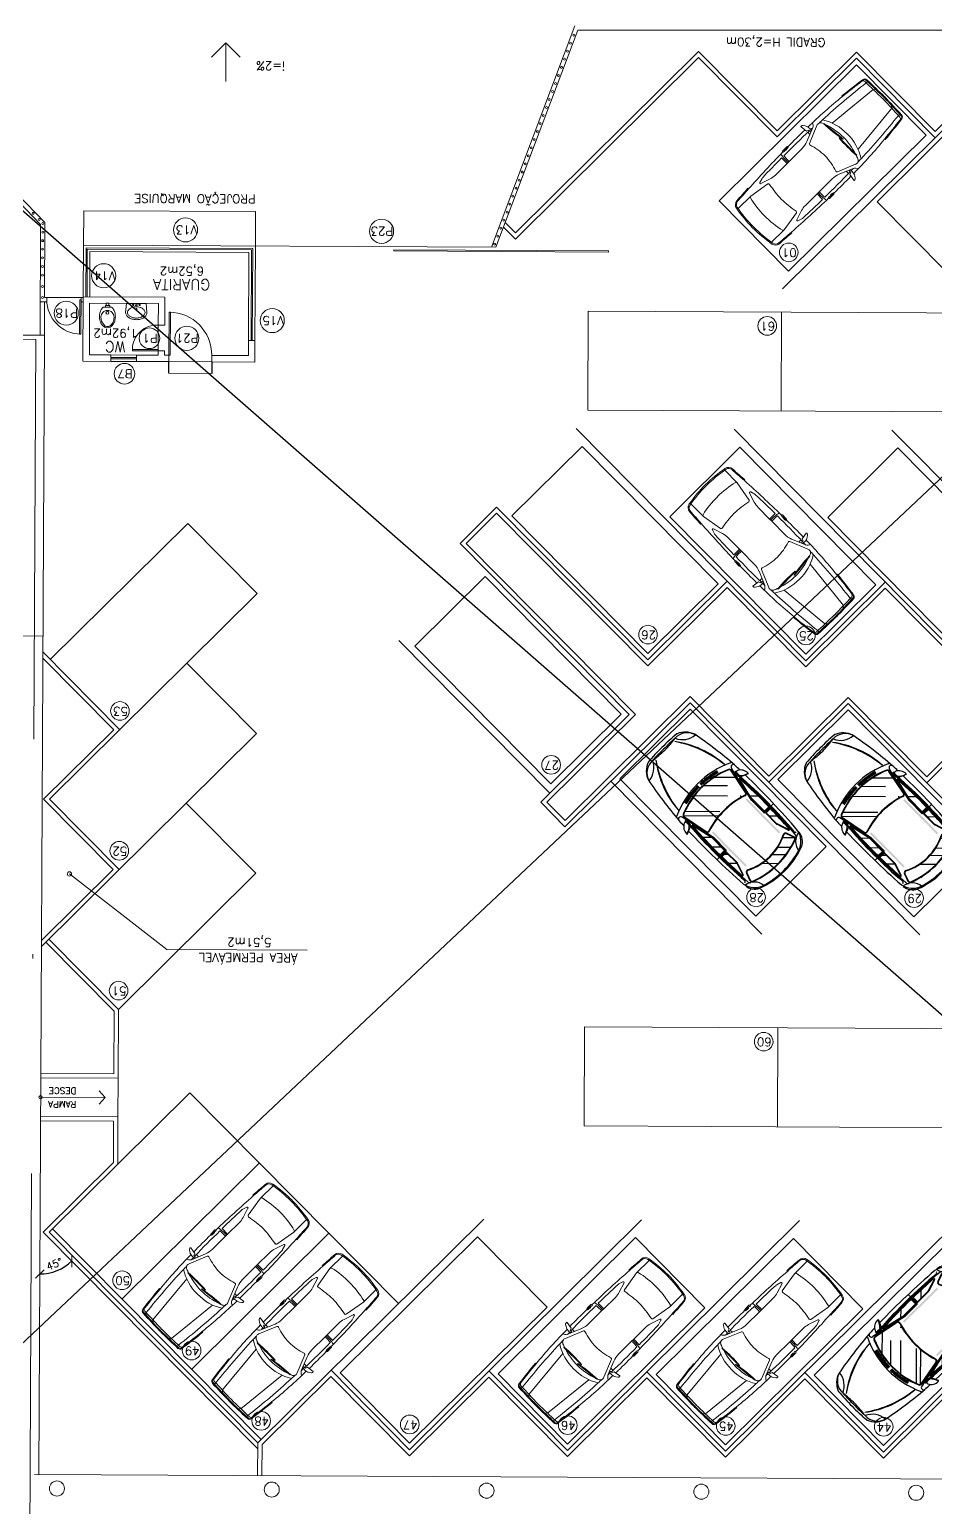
# Model space of a CAD drawing. Extents: x -1057 to 3416, y -340 to 4111.
# Drawn here: x -745.73 to -724.64, y 281.49 to 315.87 of the extents above; entities that cross this region are included whole.
import ezdxf
from ezdxf.enums import TextEntityAlignment as Align

# ---------------------------------------------------------------- set-up
doc = ezdxf.new("R2010")
doc.units = 0
doc.header["$LTSCALE"] = 50
doc.linetypes.add('CONTINU', pattern=[0])
doc.linetypes.add('DASHDOT', pattern=[1, 0.5, -0.25, 0, -0.25])
doc.layers.add('0.1', color=8, linetype='Continuous', lineweight=13)
doc.layers.add('layout', color=1, linetype='Continuous')
doc.layers.add('medir projeto', color=6, linetype='Continuous')
doc.styles.add('80X50', font='romans.shx')
doc.styles.add('ROMANS', font='romans')
doc.styles.get("Standard").update_dxf_attribs({"font": 'romans.shx'})
doc.dimstyles.new('Fares Eng - 50', dxfattribs={"dimscale": 2, "dimtxt": 0.085, "dimasz": 0.1, "dimexe": 0.05, "dimexo": 0.05, "dimgap": 0.04, "dimtad": 1, "dimzin": 4, "dimdsep": 46, "dimtxsty": 'ROMANS', "dimblk1": 'OBLIQUE', "dimblk2": 'OBLIQUE', "dimsah": 1, "dimcen": 0.05, "dimdle": 0.05, "dimclrd": 7, "dimclre": 7, "dimclrt": 7, "dimaunit": 1, "dimadec": 0, "dimazin": 0, "dimtfac": 1, "dimtix": 1, "dimtmove": 2, "dimatfit": 0, "dimldrblk": 'OPEN90', "dimfxl": 1, "dimtolj": 1, "dimtzin": 0, "dimarcsym": 0})

# ---------------------------------------------------------------- blocks, each defined once
blk = doc.blocks.new('P60')
at = {"color": 252}
blk.add_lwpolyline([(-0.6, 0.06), (0, 0.06), (0, 0.03), (-0.6, 0.03)], close=True, dxfattribs=at)
at = {"color": 8}
blk.add_arc((-0.029, 0.06), 0.571, 87.1025, 180, dxfattribs=at)
blk = doc.blocks.new('Vaso')
for points in [[(0.03, -0.05), (0.03, 0), (-0.03, 0), (-0.03, -0.05)], [(0.05, -0.09), (0.05, -0.05), (-0.05, -0.05), (-0.05, -0.09)]]:
    blk.add_lwpolyline(points)
for points in [[(0.183, -0.31, -0.071776), (0.168, -0.413, -0.083144), (0.129, -0.494, -0.106699), (0.065, -0.552, -0.132564), (-0.002, -0.57, -0.132564), (-0.069, -0.552, -0.106699), (-0.133, -0.494, -0.083144), (-0.172, -0.413, -0.071776), (-0.187, -0.31, -0.071776), (-0.172, -0.207, -0.083144), (-0.133, -0.126, -0.060171), (-0.1, -0.09), (0.096, -0.09, -0.060171), (0.129, -0.126, -0.083144), (0.168, -0.207, -0.071776)], [(-0.088, -0.497, 0.2474), (0, -0.541, 0.2474), (0.088, -0.497, 0.197858), (0.152, -0.318, 0.418329), (0, -0.168, 0.418329), (-0.152, -0.318, 0.197858)]]:
    blk.add_lwpolyline(points, format="xyb", close=True)
blk.add_circle((-0.002, -0.22), 0.0352)
blk = doc.blocks.new('Cuba-emp')
blk.add_lwpolyline([(0.21, 0.248), (0, 0.227), (0, -0.227), (0.21, -0.248, 0.137816), (0.271, -0.231, 0.107041), (0.329, -0.176, 0.080751), (0.364, -0.099, 0.068643), (0.378, -0.001, 0.068643), (0.364, 0.098, 0.080751), (0.329, 0.174, 0.107041), (0.271, 0.23, 0.115752), (0.21, 0.248)], format="xyb")
blk.add_lwpolyline([(0.21, 0.205, -0.131827), (0.25, 0.194, -0.106633), (0.297, 0.151, -0.083482), (0.328, 0.087, -0.072232), (0.341, 0, -0.072232), (0.328, -0.087, -0.083482), (0.297, -0.151, -0.106633), (0.25, -0.194, -0.131827), (0.21, -0.205, -0.131827), (0.17, -0.194, -0.106633), (0.123, -0.151, -0.083482), (0.092, -0.087, -0.072232), (0.079, 0, -0.072232), (0.092, 0.087, -0.083482), (0.123, 0.151, -0.106633), (0.17, 0.194, -0.131827)], format="xyb", close=True)
for centre, radius in [((0.037, -0.002), 0.0193), ((0.037, -0.002), 0.0193), ((0.036, 0.071), 0.0155), ((0.14, -0.001), 0.0198), ((0.036, -0.076), 0.0155)]:
    blk.add_circle(centre, radius)
blk = doc.blocks.new('ÁREA')
for p in [(0.00005, 0.00376), (0, 0)]:
    blk.add_attdef('COMPARTIMENTO', text='', height=0.0025).set_placement(p, align=Align.CENTER)
at = {"color": 1}
for p in [(-0.00005, -0.00376), (-0.0001, -0.00752)]:
    blk.add_attdef('ÁREA', text='', height=0.002, dxfattribs=at).set_placement(p, align=Align.CENTER)
blk = doc.blocks.new('TEMPRA3')
for p, q in [((-1.26, 0.697), (-1.26, 0.716)), ((-0.157, 0.823), (-0.131, 0.862)), ((-0.101, 0.713), (-0.151, 0.694)), ((-0.151, 0.694), (-0.151, 0.656)), ((-0.075, 0.872), (-0.101, 0.713)), ((-0.085, 0.882), (-0.082, 0.882)), ((1.806, 0.709), (1.807, 0.728)), ((0.058, 0.464), (-0.363, 0.637)), ((0.069, 0.533), (-0.261, 0.669)), ((-0.098, 0.674), (-0.098, 0.602)), ((0.687, 0.496), (0.259, 0.496)), ((0.756, 0.496), (0.756, 0.679)), ((1.136, 0.496), (0.756, 0.496)), ((1.287, 0.519), (1.517, 0.592)), ((1.406, 0.471), (1.886, 0.553)), ((1.515, 0.629), (1.414, 0.659)), ((0.058, -0.464), (-0.363, -0.637)), ((0.069, -0.533), (-0.261, -0.669)), ((-0.151, -0.694), (-0.151, -0.656)), ((-0.098, -0.674), (-0.098, -0.602)), ((0.687, -0.496), (0.259, -0.496)), ((1.136, -0.496), (0.756, -0.496)), ((0.756, -0.496), (0.756, -0.679)), ((1.287, -0.519), (1.517, -0.592)), ((1.406, -0.471), (1.886, -0.553)), ((1.515, -0.629), (1.414, -0.659)), ((-1.26, -0.697), (-1.26, -0.716)), ((-0.157, -0.823), (-0.131, -0.862)), ((-0.101, -0.713), (-0.151, -0.694)), ((-0.075, -0.872), (-0.101, -0.713)), ((-0.085, -0.882), (-0.082, -0.882)), ((1.806, -0.709), (1.807, -0.728))]:
    blk.add_line(p, q)
at = {"color": 9}
for p, q in [((0.49, 0.777), (0.614, 0.777)), ((0.49, 0.767), (0.567, 0.767)), ((0.577, 0.757), (0.577, 0.748)), ((0.634, 0.757), (0.634, 0.748)), ((-1.875, 0.533), (-1.914, 0.533)), ((-1.881, 0.307), (-0.653, 0.428)), ((-1.869, 0.63), (-1.647, 0.654)), ((-0.527, 0.509), (-0.536, 0.509)), ((-0.536, 0.509), (-0.532, -0.064)), ((0.687, 0.496), (0.756, 0.496)), ((1.886, 0.553), (2.3, 0.553)), ((-1.881, 0.307), (-1.924, 0.254)), ((-0.568, 0.016), (-0.577, 0.017)), ((-0.568, 0.015), (-0.577, 0.014)), ((-0.577, 0.014), (-0.51, -0.555)), ((-1.881, -0.308), (-1.924, -0.255)), ((-1.881, -0.307), (-0.653, -0.428)), ((-0.532, -0.064), (-0.523, -0.064)), ((-1.875, -0.533), (-1.914, -0.533)), ((-1.869, -0.631), (-1.647, -0.655)), ((-0.51, -0.555), (-0.501, -0.554)), ((0.687, -0.496), (0.756, -0.496)), ((1.886, -0.553), (2.3, -0.553)), ((0.49, -0.767), (0.567, -0.767)), ((0.49, -0.777), (0.614, -0.777)), ((0.577, -0.757), (0.577, -0.748)), ((0.634, -0.757), (0.634, -0.748))]:
    blk.add_line(p, q, dxfattribs=at)
for points in [[(0.486, 0.76), (0.486, 0.749, 0.414214), (0.496, 0.739), (0.558, 0.739, 0.414214), (0.568, 0.749), (0.568, 0.759)], [(0.486, -0.76), (0.486, -0.749, -0.414214), (0.496, -0.739), (0.558, -0.739, -0.414214), (0.568, -0.749), (0.568, -0.759)]]:
    blk.add_lwpolyline(points, format="xyb", dxfattribs=at)
for centre, radius, start, end in [((0.026, -12.748), 13.526, 95.4579, 98.0767), ((-0.091, -10.408), 11.166, 90.4891, 96.0118), ((0.075, 0.7), 0.267, 168.223, 189.9837), ((-0.143, 0.755), 0.0434, 160.4209, 180), ((0.052, 0.685), 0.25, 146.5293, 160.4209), ((-0.079, 0.816), 0.0696, 117.5198, 138.9652), ((-0.092, 0.841), 0.0416, 80.8067, 117.5198), ((0.213, -22.305), 23.067, 89.3717, 90.7606), ((-0.083, 0.874), 0.00833, 350.8067, 80.8067), ((0.213, -22.305), 23.067, 89.0973, 89.3437), ((0.115, -25.837), 26.599, 86.3544, 88.8806), ((0.028, -29.336), 30.117, 85.8738, 86.6125), ((2.183, 0.56), 0.144, 10.2757, 85.2864), ((46.287, -1.061), 48.25, 178.0551, 178.7396), ((-1.864, 0.574), 0.07, 98.0767, 178.0551), ((1.08, -0.033), 1.689, 163.0258, 178.8872), ((1.08, -0.033), 1.689, 158.4883, 161.8833), ((-0.403, 0.55), 0.0959, 65.2249, 157.5632), ((0.355, -17.256), 17.935, 91.743, 91.9698), ((0.355, -17.256), 17.935, 88.9571, 91.6179), ((1.496, -0.036), 1.496, 161.9012, 178.6096), ((0.046, 0.438), 0.0288, 340.8387, 65.2249), ((0.259, 0.996), 0.5, 247.6625, 270), ((-0.298, 0.555), 0.987, 356.5337, 7.1274), ((0.636, -17.099), 17.778, 87.5716, 89.6146), ((1.136, 0.996), 0.5, 270, 287.5892), ((1.415, 0.442), 0.03, 107.5892, 190.5643), ((-1.901, -0.176), 3.343, 3.0173, 10.5643), ((1.385, 0.564), 0.1, 73.296, 87.5716), ((1.509, 0.61), 0.02, 295.0881, 73.296), ((1.892, 0.523), 0.03, 17.6685, 101.6613), ((-0.298, 0.005), 2.281, 359.8835, 13.3775), ((-1.242, -0.033), 3.619, 0.5277, 9.8398), ((1.08, 0.033), 1.689, 181.1128, 199.382), ((-1.901, 0.176), 3.343, 349.4357, 356.9827), ((-0.298, -0.005), 2.281, 346.6225, 0.1165), ((-1.242, 0.033), 3.619, 350.1602, 359.4723), ((46.287, 1.06), 48.25, 181.2604, 181.9449), ((1.496, 0.036), 1.496, 181.3904, 198.0988), ((-1.864, -0.575), 0.07, 181.9449, 261.9233), ((0.026, 12.748), 13.526, 261.9735, 264.5421), ((1.08, 0.033), 1.689, 200.3288, 201.5117), ((1.08, 0.033), 1.689, 200.3288, 201.5117), ((-0.403, -0.55), 0.0959, 202.4368, 294.7751), ((0.355, 17.256), 17.935, 268.0302, 268.257), ((0.075, -0.7), 0.267, 170.0163, 191.777), ((0.355, 17.256), 17.935, 268.3821, 271.0429), ((0.046, -0.438), 0.0288, 294.7751, 19.1613), ((0.259, -0.996), 0.5, 90, 112.3375), ((-0.298, -0.555), 0.987, 352.8726, 3.4663), ((0.636, 17.099), 17.778, 270.3854, 272.4284), ((1.136, -0.996), 0.5, 72.4108, 90), ((1.415, -0.442), 0.03, 169.4357, 252.4108), ((1.385, -0.564), 0.1, 272.4284, 286.704), ((1.509, -0.61), 0.02, 286.704, 64.9119), ((1.892, -0.523), 0.03, 258.3387, 342.3315), ((2.183, -0.56), 0.144, 274.7136, 349.7243), ((-0.091, 10.408), 11.166, 263.9882, 269.5109), ((-0.143, -0.755), 0.0434, 180, 199.5791), ((0.052, -0.685), 0.25, 199.5791, 213.4707), ((-0.079, -0.816), 0.0696, 221.0348, 242.4802), ((-0.092, -0.841), 0.0416, 242.4802, 279.1933), ((0.213, 22.305), 23.067, 269.2394, 270.6283), ((-0.083, -0.874), 0.00833, 279.1933, 9.1933), ((0.213, 22.305), 23.067, 270.6563, 270.9027), ((0.115, 25.837), 26.599, 271.1194, 273.6456), ((0.028, 29.336), 30.117, 273.3875, 274.1262)]:
    blk.add_arc(centre, radius, start, end)
for centre, radius, start, end in [((0.026, -12.748), 13.506, 95.4656, 97.8958), ((-0.144, 0.846), 0.212, 204.7842, 236.5367), ((0.49, 0.751), 0.0263, 91.9264, 184.8104), ((0.47, 0.753), 0.0061, 200.0424, 315.2534), ((0.49, 0.751), 0.0164, 92.1313, 187.2433), ((0.567, 0.757), 0.01, 0, 90), ((0.606, 0.816), 0.0733, 246.8341, 293.1659), ((0.614, 0.757), 0.02, 0, 90), ((-0.263, 0.555), 0.987, 356.5337, 11.7667), ((0.027, -29.37), 30.131, 85.8821, 86.6147), ((19.555, -0.393), 21.489, 177.397, 178.9536), ((-1.862, 0.581), 0.05, 97.8958, 177.1673), ((43.913, -1.002), 45.813, 178.0177, 178.7486), ((0.137, -16.634), 17.284, 92.2713, 96.6835), ((-1.822, 0.581), 0.05, 97.8958, 177.1673), ((0.402, 0.031), 1.126, 147.4954, 181.5953), ((0.192, -19.533), 20.183, 91.7794, 92.1012), ((-4.071, 0.196), 3.558, 355.8109, 5.0412), ((-0.17, 0.661), 0.0195, 202.2729, 342.8001), ((2.181, 0.569), 0.115, 10.4548, 85.2928), ((-1.236, -0.033), 3.585, 0.5327, 10.015), ((43.913, 1.002), 45.813, 181.2514, 181.9823), ((0.402, -0.031), 1.126, 178.4047, 212.5046), ((-4.057, -0.683), 3.558, 2.0761, 11.3064), ((-1.236, 0.033), 3.585, 349.985, 359.4673), ((19.555, 0.392), 21.489, 181.0464, 182.603), ((-1.862, -0.581), 0.05, 182.8327, 262.1042), ((0.137, 16.634), 17.284, 263.3165, 267.7287), ((-1.822, -0.581), 0.05, 182.8327, 262.1042), ((0.026, 12.748), 13.506, 262.1042, 264.5344), ((0.192, 19.533), 20.183, 267.8988, 268.2206), ((-0.144, -0.846), 0.212, 123.4633, 155.2158), ((-0.17, -0.661), 0.0195, 17.1999, 157.7271), ((-0.263, -0.555), 0.987, 348.2333, 3.4663), ((0.027, 29.37), 30.131, 273.3853, 274.1179), ((2.181, -0.569), 0.115, 274.7072, 349.5452), ((0.47, -0.753), 0.0061, 44.7466, 159.9576), ((0.49, -0.751), 0.0263, 175.1896, 268.0736), ((0.49, -0.751), 0.0164, 172.7567, 267.8687), ((0.567, -0.757), 0.01, 270, 0), ((0.606, -0.816), 0.0733, 66.8341, 113.1659), ((0.614, -0.757), 0.02, 270, 360)]:
    blk.add_arc(centre, radius, start, end, dxfattribs=at)
blk = doc.blocks.new('Car')
at = {"layer": 'layout', "color": 8}
for p, q in [((-44.4, -116.8), (-45.5, -110.7)), ((-42.5, -116.4), (-43.6, -110.2)), ((-41.1, -116), (-42, -109.8)), ((-39.1, -115.6), (-40.1, -109.4)), ((-37.2, -115.2), (-38.1, -108.9)), ((-35.8, -114.9), (-36.5, -108.6)), ((-33.8, -114.5), (-34.6, -108.2)), ((-31.8, -114.1), (-32.6, -107.8)), ((-30.4, -113.9), (-31, -107.6)), ((-28.4, -113.5), (-29, -107.4)), ((-26.4, -113.2), (-27.1, -107.2)), ((-25, -113), (-25.5, -107)), ((-23, -112.8), (-23.5, -106.4)), ((25.2, -163.1), (-22.1, -115.7)), ((-21.2, -112.5), (-21.3, -106.1)), ((-19.2, -112.3), (-19.3, -105.9)), ((-17.2, -112.1), (-17.4, -105.7)), ((-15.7, -111.9), (-15.7, -105.5)), ((-13.7, -111.8), (-13.7, -105.3)), ((-11.7, -111.6), (-11.7, -105.2)), ((-9.7, -111.5), (-9.7, -105.1)), ((-7.7, -111.4), (-7.7, -105)), ((-5.7, -111.3), (-5.7, -104.9)), ((-3.7, -111.3), (-3.7, -104.8)), ((3.7, -111.3), (3.7, -104.8)), ((39.6, -148.7), (5.2, -114.3)), ((5.7, -111.3), (5.7, -104.9)), ((7.7, -111.4), (7.7, -105)), ((9.7, -111.5), (9.7, -105.1)), ((11.7, -111.6), (11.7, -105.2)), ((13.7, -111.8), (13.7, -105.3)), ((15.7, -111.9), (15.7, -105.5)), ((17.2, -112.1), (17.4, -105.7)), ((19.2, -112.3), (19.3, -105.9)), ((21.2, -112.5), (21.3, -106.1)), ((23, -112.8), (23.5, -106.4)), ((25, -113), (25.5, -107)), ((26.4, -113.2), (27.1, -107.2)), ((28.4, -113.5), (29, -107.4)), ((30.4, -113.9), (31, -107.6)), ((31.8, -114.1), (32.6, -107.8)), ((63.1, -148), (32.6, -117.5)), ((33.8, -114.5), (34.6, -108.2)), ((35.8, -114.9), (36.5, -108.6)), ((37.2, -115.2), (38.1, -108.9)), ((39.1, -115.6), (40.1, -109.4)), ((41.1, -116), (42, -109.8)), ((42.5, -116.4), (43.6, -110.2)), ((44.4, -116.8), (45.5, -110.7)), ((-71.4, -149.7), (-71.5, -143.3)), ((-70.4, -149.4), (-70.5, -140)), ((-53.8, -202.9), (-70.4, -128.8)), ((-69.4, -149.1), (-69.5, -139.9)), ((-68.4, -148.9), (-68.7, -139.9)), ((-67.3, -131.9), (-57, -183.8)), ((-66.3, -131.7), (-56.1, -183.6)), ((-15.9, -179.3), (-66, -129.1)), ((-8.4, -174.6), (-58.2, -124.8)), ((53.8, -202.9), (70.4, -128.8)), ((56.1, -183.6), (66.3, -131.7)), ((57, -183.8), (67.3, -131.9)), ((68.4, -148.9), (68.7, -139.9)), ((69.4, -149.1), (69.5, -139.9)), ((70.4, -149.4), (70.5, -140)), ((71.4, -149.7), (71.5, -143.3)), ((-86.3, -160.6), (-73.2, -154.7)), ((-72.4, -154), (-71.3, -150.4)), ((-56.9, -198.5), (-67, -155.8)), ((-55.9, -198.3), (-66, -155.6)), ((55.9, -198.3), (66, -155.6)), ((56.9, -198.5), (67, -155.8)), ((72.4, -154), (71.3, -150.4)), ((86.3, -160.6), (73.2, -154.7)), ((-56.8, -200.2), (-68.8, -188.2)), ((-56.8, -237.2), (-56.8, -199.5)), ((-55.8, -237.2), (-55.8, -199.5)), ((-53.8, -238.7), (-53.8, -203.1)), ((44.8, -182.6), (43.4, -181.3)), ((53.8, -238.7), (53.8, -203.1)), ((55.8, -237.2), (55.8, -199.5)), ((56.8, -237.2), (56.8, -199.5)), ((69.3, -207.1), (57.6, -195.4)), ((-56.8, -227.8), (-69.3, -215.2)), ((-68.3, -237.2), (-69.2, -236.3)), ((-69.1, -237.2), (-56.8, -237.2)), ((-69.1, -238.2), (-56.8, -238.2)), ((69.1, -237.2), (56.8, -237.2)), ((69.1, -238.2), (56.8, -238.2)), ((-80.7, -239.7), (-54.8, -239.7)), ((-56.8, -241.4), (-69, -241.4)), ((-56.8, -242.4), (-69, -242.4)), ((-57, -273.8), (-68.3, -262.5)), ((-56.8, -248.7), (-62.9, -242.6)), ((-56.8, -272.4), (-56.8, -242.4)), ((-55.8, -272.4), (-55.8, -242.4)), ((80.7, -239.7), (54.8, -239.7)), ((55.8, -272.4), (55.8, -242.4)), ((56.8, -241.4), (69, -241.4)), ((56.8, -242.4), (69, -242.4)), ((56.8, -272.4), (56.8, -242.4)), ((68.3, -263.5), (56.8, -251.9)), ((-65.1, -298.3), (-57, -273.6)), ((-64.2, -298.6), (-56, -273.9)), ((64.2, -298.6), (56, -273.9)), ((65.1, -298.3), (57, -273.6)), ((-57.2, -300.9), (-62.7, -316.3)), ((-56.3, -301.3), (-61.8, -316.6)), ((1.6, -332.4), (-21.8, -309)), ((25.1, -330.6), (5.5, -311)), ((42.5, -327), (25.2, -309.8)), ((61.9, -318.8), (44.9, -301.8)), ((61.8, -316.6), (56.3, -301.3)), ((62.7, -316.3), (57.2, -300.9))]:
    blk.add_line(p, q, dxfattribs=at)
for centre, radius, start, end in [((-7.8, -326.7), 326.8, 88.6351, 95.7726), ((7.8, -326.7), 326.8, 84.2274, 91.3649), ((866.8, -205.6), 949.5, 169.2081, 175.3433), ((-34.3, -38.3), 32.9, 86.5625, 164.4958), ((-69, 10.4), 40, 274.3393, 336.719), ((-25.6, -41.2), 42.5, 111.779, 161.6544), ((122.7, -124.6), 188.5, 142.4297, 176.6237), ((155.6, -136.8), 222.3, 145.0929, 173.9605), ((-40.2, -4.5), 3, 97.674, 111.779), ((-10, -339.3), 334.6, 88.282, 93.8135), ((10.1, 328.4), 336.5, 262.7695, 268.2851), ((10, -339.3), 334.6, 86.1865, 91.718), ((-10.1, 328.4), 336.5, 271.7149, 277.2305), ((-155.6, -136.8), 222.3, 6.0395, 34.9071), ((-122.7, -124.6), 188.5, 3.3763, 37.5703), ((69, 10.4), 40, 203.281, 265.6607), ((34.3, -38.3), 32.9, 15.5042, 93.4375), ((40.2, -4.5), 3, 68.221, 82.326), ((25.6, -41.2), 42.5, 18.3456, 68.221), ((-866.8, -205.6), 949.5, 4.6567, 10.7919), ((-77.8, -119.2), 1, 174.7727, 295.0781), ((0.5, -286.5), 183.7, 90, 115.0781), ((-64.4, -113.6), 1, 172.7258, 290.5969), ((0, -280.4), 167.2, 90.0065, 112.6232), ((0, -280.4), 166.2, 90.0085, 112.6252), ((-0.5, -286.5), 183.7, 64.9219, 90), ((0, -280.4), 167.2, 67.3768, 89.9935), ((0, -280.4), 166.2, 67.3768, 89.9935), ((64.4, -113.6), 1, 249.4031, 7.2742), ((77.8, -119.2), 1, 244.9219, 5.2273), ((-67, -159.1), 20.4, 115.2032, 181.9349), ((1565.6, -198.2), 1646.7, 177.6205, 178.0972), ((-75, -129.5), 4.65, 8.7491, 183.5185), ((-74.5, -143.4), 3, 0.889, 115.2032), ((-72.5, -140.1), 1, 0.889, 98.0676), ((-71.5, -140), 1, 0.889, 95.2234), ((-71.4, -149.4), 1, 285.265, 0.889), ((-70.5, -139.9), 1, 0.889, 92.3899), ((-70.4, -149.1), 1, 282.6212, 0.889), ((-69.7, -139.9), 1, 2.0031, 90.1843), ((-69.4, -148.9), 1, 280.1196, 2.0031), ((-62.4, -130.8), 5, 111.9536, 193.3017), ((-62.4, -130.8), 4, 111.9536, 193.5543), ((62.4, -130.8), 4.01, 346.5287, 68.1294), ((62.4, -130.8), 5, 346.6983, 68.0464), ((69.4, -148.9), 1, 177.9969, 259.8804), ((69.7, -139.9), 1, 89.8157, 177.9969), ((70.4, -149.1), 1, 179.111, 257.3788), ((70.5, -139.9), 1, 87.6101, 179.111), ((75, -129.5), 4.65, 356.4815, 171.2509), ((71.4, -149.4), 1, 179.111, 254.735), ((71.5, -140), 1, 84.7766, 179.111), ((72.5, -140.1), 1, 81.9324, 179.111), ((74.5, -143.4), 3, 64.7968, 179.111), ((67, -159.1), 20.4, 358.0651, 64.7968), ((-1565.6, -198.2), 1646.7, 1.9028, 2.3795), ((-94.9, -128.7), 32, 283.4706, 317.3927), ((-86.5, -159.6), 1, 193.8166, 282.2331), ((1565.6, -198.2), 1646.7, 178.6017, 183.9759), ((940.7, -224.1), 1014.7, 175.8385, 184.8151), ((936.4, -221.1), 1008.4, 175.9397, 185.4333), ((-72.4, -149.7), 1, 287.9404, 0.889), ((770.4, -218.9), 840.8, 175.6929, 181.2505), ((770.4, -218.9), 839.8, 175.6943, 181.2501), ((-67, -155.8), 1, 13.3017, 174.5453), ((0, -345), 166.5, 90, 107.8184), ((0, -345), 166.5, 72.1816, 90), ((67, -155.8), 1, 5.4547, 166.6983), ((-770.4, -218.9), 839.8, 358.7499, 4.3057), ((-936.4, -221.1), 1008.4, 354.5667, 4.0603), ((-770.4, -218.9), 840.8, 358.7495, 4.3071), ((-940.7, -224.1), 1014.7, 355.1849, 4.1615), ((94.9, -128.7), 32, 222.6073, 256.5294), ((72.4, -149.7), 1, 179.111, 252.0596), ((73.4, -153.7), 1, 196.4299, 257.7669), ((-1565.6, -198.2), 1646.7, 356.0241, 1.3983), ((86.5, -159.6), 1, 257.7669, 346.1834), ((-52.2, -182.7), 5, 193.3017, 287.8184), ((-60.8, -199.5), 4, 360, 13.3017), ((-52.2, -182.7), 4, 193.5543, 287.8184), ((-60.8, -199.5), 5, 0, 13.3017), ((-54.8, -203.1), 1, 0, 13.3017), ((0, -345), 165.5, 90, 107.8184), ((0, -345), 165.5, 72.1816, 90), ((52.2, -182.7), 5, 252.1816, 346.6983), ((52.2, -182.7), 4, 252.1816, 346.4457), ((54.8, -203.1), 1, 166.6983, 180), ((60.8, -199.5), 5, 166.6983, 180), ((60.8, -199.5), 4, 166.6983, 180), ((-69.1, -237.2), 1, 181.5835, 270), ((-56.8, -237.2), 1, 270, 0), ((-54.8, -238.7), 1, 270, 0), ((54.8, -238.7), 1, 180, 270), ((56.8, -237.2), 1, 180, 270), ((69.1, -237.2), 1, 270, 358.4165), ((-69, -242.4), 1, 90, 181.1066), ((9004.6, 48.7), 9079.4, 181.83701, 182.18864), ((9004.6, 48.7), 9078.4, 181.83709, 182.18858), ((-56.8, -242.4), 1, 0, 90), ((56.8, -242.4), 1, 90, 180), ((-9004.6, 48.7), 9078.4, 357.81142, 358.16291), ((-9004.6, 48.7), 9079.4, 357.81136, 358.16299), ((69, -242.4), 1, 358.8934, 90), ((-66.1, -298), 2, 183.0738, 341.6525), ((-66.1, -298), 1, 183.4405, 341.6525), ((-52.5, -302.6), 5, 63.1357, 160.3462), ((-60.8, -272.4), 4, 341.6525, 360), ((-52.5, -302.6), 4, 63.1357, 160.3462), ((-60.8, -272.4), 5, 341.6525, 360), ((0, -198.9), 111.2, 243.1357, 270), ((0, -198.9), 111.2, 270, 296.8643), ((52.5, -302.6), 5, 19.6538, 116.8643), ((52.5, -302.6), 4, 19.6538, 116.8643), ((60.8, -272.4), 5, 180, 198.3475), ((60.8, -272.4), 4, 180, 198.3475), ((66.1, -298), 2, 198.3475, 356.9262), ((66.1, -298), 1, 198.3475, 356.5595), ((-39.1, -305.6), 38.6, 190.1502, 253.6248), ((-79.7, -346.5), 30, 5.2584, 84.7128), ((-46.8, -314.4), 30, 185.5819, 244.441), ((-73.3, -309.4), 3, 270, 5.5819), ((-62.6, -316.1), 5, 185.4333, 247.7979), ((-58, -317.9), 5, 160.3462, 249.5059), ((-58, -317.9), 4, 160.3462, 249.5059), ((0, -162.8), 170.6, 249.5059, 270), ((0, -162.8), 169.6, 249.5059, 270), ((0, -198.9), 112.2, 243.1357, 270), ((0, -198.9), 112.2, 270, 296.8643), ((0, -162.8), 169.6, 270, 290.4941), ((0, -162.8), 170.6, 270, 290.4941), ((79.7, -346.5), 30, 95.2872, 174.7416), ((39.1, -305.6), 38.6, 286.3752, 349.8498), ((58, -317.9), 4, 290.4941, 19.6538), ((58, -317.9), 5, 290.4941, 19.6538), ((46.8, -314.4), 30, 295.559, 354.4181), ((62.6, -316.1), 5, 292.2021, 354.5667), ((73.3, -309.4), 3, 174.4181, 270), ((0, -181.6), 170.6, 249.5059, 270), ((0, -181.6), 168.6, 252.2391, 270), ((0, -181.6), 170.6, 270, 290.4941), ((0, -181.6), 168.6, 270, 287.7609)]:
    blk.add_arc(centre, radius, start, end, dxfattribs=at)
for points in [[(-49.6, -290.4), (-45.8, -290.4), (-49.6, -194), (-45.8, -194)], [(49.6, -290.4), (45.8, -290.4), (49.6, -194), (45.8, -194)]]:
    blk.add_solid(points, dxfattribs=at)
blk = doc.blocks.new('_OBLIQUE')
at = {"color": 0, "linetype": 'ByBlock'}
blk.add_line((-0.5, -0.5), (0.5, 0.5), dxfattribs=at)
blk = doc.blocks.new('*D50')
at = {"layer": '0.1', "color": 7, "linetype": 'CONTINU', "lineweight": -2, "transparency": 16777216}
blk.add_arc((-745.489, 287.975), 1.05, 269.7175, 314.7175, dxfattribs=at)
at = {"layer": 'DEFPOINTS', "color": 0, "linetype": 'CONTINU', "lineweight": -2, "transparency": 16777216}
for p in [(-745.387, 308.761), (-745.416, 287.901), (-745.222, 286.959), (-740.42, 282.856), (-745.517, 282.262)]:
    blk.add_point(p, dxfattribs=at)
at = {"layer": '0.1', "color": 7, "linetype": 'CONTINU', "lineweight": -2, "transparency": 16777216, "xscale": 0.2, "yscale": 0.2, "zscale": 0.2}
for p, rotation in [((-744.75, 287.228), 44.71748150605981), ((-745.494, 286.924), 179.717481506062)]:
    blk.add_blockref('_OBLIQUE', p, dxfattribs=dict(at, rotation=rotation))
at = {"layer": '0.1', "color": 7, "linetype": 'CONTINU', "transparency": 16777216, "insert": (-745.154, 287.155), "char_height": 0.17, "attachment_point": 5, "rotation": 22.2175, "style": 'ROMANS'}
blk.add_mtext('\\A1;45°', dxfattribs=at)
blk = doc.blocks.new('_Open90')
at = {"color": 0, "linetype": 'ByBlock', "lineweight": -2}
for p, q in [((0, 0), (-1, 0)), ((-0.5, 0.5), (0, 0)), ((0, 0), (-0.5, -0.5))]:
    blk.add_line(p, q, dxfattribs=at)

msp = doc.modelspace()

# ---------------------------------------------------------------- linework, layer by layer
at = {"layer": '0.1', "color": 8}
for p, q in [((-749.797, 315.949), (-745.374, 311.383)), ((-733.039, 315.959), (-734.982, 310.81)), ((-749.836, 315.849), (-745.474, 311.339)), ((-732.97, 315.859), (-734.876, 310.81)), ((-691.663, 315.847), (-732.97, 315.859)), ((-741.162, 315.563), (-741.498, 315.232)), ((-741.162, 314.662), (-741.162, 315.563)), ((-741.162, 315.563), (-740.826, 315.232)), ((-730.159, 315.362), (-734.423, 311.141)), ((-730.159, 315.362), (-728.33, 313.515)), ((-726.482, 315.344), (-728.33, 313.515)), ((-726.482, 315.344), (-724.653, 313.497)), ((-722.805, 315.326), (-724.653, 313.497)), ((-730.16, 315.221), (-734.423, 310.999)), ((-730.16, 315.221), (-728.331, 313.373)), ((-726.483, 315.203), (-728.331, 313.373)), ((-722.806, 315.185), (-728.207, 309.837)), ((-726.483, 315.203), (-724.654, 313.355)), ((-745.487, 308.762), (-745.474, 311.339)), ((-745.382, 309.641), (-745.374, 311.383)), ((-734.699, 311.277), (-734.423, 310.999)), ((-734.66, 311.38), (-734.423, 311.141)), ((-744.476, 310.857), (-744.482, 309.657)), ((-734.876, 310.81), (-744.476, 310.857)), ((-744.416, 310.797), (-744.422, 309.657)), ((-740.537, 310.778), (-744.416, 310.797)), ((-740.547, 308.638), (-740.537, 310.778)), ((-740.487, 308.637), (-740.476, 310.837)), ((-744.392, 309.657), (-744.387, 310.767)), ((-744.387, 310.767), (-740.567, 310.748)), ((-744.332, 309.656), (-744.327, 310.706)), ((-744.327, 310.706), (-740.627, 310.688)), ((-740.627, 310.688), (-740.637, 308.638)), ((-740.567, 310.748), (-740.577, 308.638)), ((-745.483, 309.541), (-745.333, 309.541)), ((-745.387, 308.761), (-745.383, 309.541)), ((-744.482, 309.636), (-745.382, 309.641)), ((-745.332, 309.641), (-745.333, 309.541)), ((-744.483, 309.536), (-744.533, 309.537)), ((-745.387, 308.761), (-749.186, 308.78)), ((-745.517, 282.262), (-745.387, 308.761)), ((-742.738, 308.398), (-742.735, 308.998)), ((-743.84, 308.154), (-743.24, 308.151)), ((-743.239, 308.301), (-743.839, 308.304)), ((-743.239, 308.241), (-743.839, 308.244)), ((-743.839, 308.214), (-743.239, 308.211)), ((-742.49, 308.147), (-741.49, 308.142)), ((-742.491, 307.877), (-741.491, 307.872)), ((-701.24, 306.866), (-732.74, 307.022)), ((-727.664, 301.191), (-733.011, 306.591)), ((-723.987, 301.173), (-729.334, 306.573)), ((-720.31, 301.155), (-725.657, 306.555)), ((-734.859, 304.762), (-735.711, 303.918)), ((-734.859, 304.621), (-735.57, 303.917)), ((-731.341, 301.209), (-734.859, 304.762)), ((-731.341, 301.068), (-734.859, 304.621)), ((-735.711, 303.918), (-731.771, 299.938)), ((-735.57, 303.917), (-731.63, 299.938)), ((-729.493, 303.039), (-731.341, 301.209)), ((-729.494, 302.897), (-731.341, 301.068)), ((-727.664, 301.05), (-729.494, 302.897)), ((-725.816, 303.02), (-727.664, 301.191)), ((-725.817, 302.879), (-727.664, 301.05)), ((-723.987, 301.031), (-725.817, 302.879)), ((-733.618, 298.11), (-737.136, 301.663)), ((-745.424, 301.253), (-743.772, 299.585)), ((-745.423, 301.394), (-743.63, 299.584)), ((-733.269, 297.33), (-730.355, 300.214)), ((-733.268, 297.471), (-730.355, 300.356)), ((-730.355, 300.356), (-728.525, 298.508)), ((-725.008, 294.814), (-730.355, 300.214)), ((-728.526, 298.367), (-726.679, 300.196)), ((-728.525, 298.508), (-726.678, 300.338)), ((-721.331, 294.796), (-726.679, 300.196)), ((-726.678, 300.338), (-724.848, 298.49)), ((-724.849, 298.349), (-723.002, 300.178)), ((-724.848, 298.49), (-723.001, 300.319)), ((-731.771, 299.938), (-733.832, 297.898)), ((-731.63, 299.938), (-733.69, 297.897)), ((-745.457, 294.539), (-740.449, 299.498)), ((-745.406, 297.966), (-743.772, 299.585)), ((-728.685, 294.832), (-732.203, 298.385)), ((-745.406, 297.966), (-743.788, 296.332)), ((-733.832, 297.898), (-733.269, 297.33)), ((-733.69, 297.897), (-733.268, 297.471)), ((-745.456, 294.68), (-743.788, 296.332)), ((-745.352, 294.643), (-743.763, 293.038)), ((-743.763, 293.038), (-743.77, 291.579)), ((-743.662, 293.079), (-743.67, 291.479)), ((-743.77, 291.579), (-745.471, 291.588)), ((-743.67, 291.479), (-745.472, 291.488)), ((-743.974, 291.029), (-744.108, 291.187)), ((-745.474, 291.036), (-743.974, 291.029)), ((-745.274, 287.9), (-742.001, 291.141)), ((-743.974, 291.029), (-744.11, 290.872)), ((-737.147, 286.238), (-742.001, 291.141)), ((-743.775, 290.479), (-745.477, 290.488)), ((-743.675, 290.579), (-745.476, 290.588)), ((-743.68, 289.479), (-743.675, 290.579)), ((-743.78, 289.521), (-743.775, 290.479)), ((-701.323, 290.217), (-732.822, 290.372)), ((-745.416, 287.901), (-743.78, 289.521)), ((-740.42, 282.997), (-735.161, 288.204)), ((-736.885, 282.838), (-731.484, 288.186)), ((-733.208, 282.82), (-727.807, 288.168)), ((-729.531, 282.802), (-724.131, 288.149)), ((-725.854, 282.784), (-720.454, 288.131)), ((-740.42, 282.856), (-745.416, 287.901)), ((-740.42, 282.997), (-745.274, 287.9)), ((-745.199, 287.975), (-740.344, 283.072)), ((-736.885, 282.838), (-738.714, 284.686)), ((-733.208, 282.82), (-735.037, 284.668)), ((-729.531, 282.802), (-731.36, 284.65)), ((-740.32, 282.955), (-738.715, 284.544)), ((-736.885, 282.697), (-738.715, 284.544)), ((-736.885, 282.697), (-735.038, 284.526)), ((-733.209, 282.679), (-735.038, 284.526)), ((-733.209, 282.679), (-731.361, 284.508)), ((-729.532, 282.661), (-731.361, 284.508)), ((-729.532, 282.661), (-727.684, 284.49)), ((-725.855, 282.642), (-727.684, 284.49)), ((-725.854, 282.784), (-727.683, 284.631)), ((-725.855, 282.642), (-724.007, 284.472)), ((-740.42, 282.997), (-740.423, 282.237)), ((-740.32, 282.955), (-740.323, 282.236)), ((-720.543, 282.139), (-745.617, 282.262))]:
    msp.add_line(p, q, dxfattribs=at)
at = {"layer": '0.1', "color": 8, "linetype": 'DASHDOT', "ltscale": 0.4}
for p, q in [((-744.476, 310.857), (-744.472, 311.657)), ((-740.472, 311.637), (-744.472, 311.657)), ((-740.476, 310.837), (-740.472, 311.637)), ((-745.587, 308.662), (-758.237, 308.725)), ((-745.732, 279.263), (-745.587, 308.662))]:
    msp.add_line(p, q, dxfattribs=at)
at = {"layer": '0.1', "color": 7}
for p, q in [((-744.482, 309.657), (-744.49, 308.157)), ((-744.482, 309.657), (-742.582, 309.648)), ((-744.339, 308.306), (-744.333, 309.506)), ((-744.333, 309.506), (-742.733, 309.498)), ((-742.735, 308.998), (-742.733, 309.498)), ((-742.585, 308.998), (-742.582, 309.648)), ((-742.585, 308.998), (-742.735, 308.998)), ((-742.739, 308.298), (-742.738, 308.398)), ((-742.738, 308.398), (-742.588, 308.398)), ((-742.589, 308.298), (-742.588, 308.398)), ((-740.639, 308.288), (-740.637, 308.638)), ((-740.637, 308.638), (-740.487, 308.637)), ((-740.49, 308.137), (-740.487, 308.637)), ((-744.49, 308.157), (-743.84, 308.154)), ((-744.339, 308.306), (-743.839, 308.304)), ((-743.839, 308.304), (-743.84, 308.154)), ((-743.24, 308.151), (-743.239, 308.301)), ((-743.24, 308.151), (-742.49, 308.147)), ((-743.239, 308.301), (-742.739, 308.298)), ((-742.589, 308.298), (-742.489, 308.297)), ((-742.49, 308.147), (-742.489, 308.297)), ((-741.489, 308.292), (-741.49, 308.142)), ((-741.49, 308.142), (-740.49, 308.137)), ((-741.489, 308.292), (-740.639, 308.288))]:
    msp.add_line(p, q, dxfattribs=at)
at = {"layer": '0.1', "color": 8, "linetype": 'CONTINU', "lineweight": -2}
for p, q in [((-742.491, 307.877), (-742.49, 308.147)), ((-741.49, 308.142), (-741.491, 307.872))]:
    msp.add_line(p, q, dxfattribs=at)
at = {"layer": '0.1', "color": 8, "linetype": 'CONTINU'}
for p, q in [((-746.392, 301.766), (-745.421, 301.762)), ((-742.537, 294.476), (-744.804, 296.23)), ((-739.271, 294.459), (-742.537, 294.476)), ((-743.67, 291.479), (-743.675, 290.579))]:
    msp.add_line(p, q, dxfattribs=at)
at = {"layer": '0.1', "color": 8}
for points in [[(-729.681, 311.886), (-728.063, 310.252), (-724.865, 313.418), (-726.484, 315.053)], [(-726.004, 311.868), (-724.386, 310.234), (-721.189, 313.4), (-722.807, 315.035)], [(-732.252, 310.727), (-737.252, 310.751), (-737.252, 310.721), (-732.252, 310.697)], [(-742.489, 308.297), (-742.459, 308.297), (-742.454, 309.297), (-742.484, 309.297)], [(-734.506, 304.557), (-732.872, 306.175), (-729.705, 302.977), (-731.34, 301.359)], [(-730.829, 304.539), (-729.195, 306.157), (-726.029, 302.959), (-727.663, 301.341)], [(-727.152, 304.521), (-725.518, 306.139), (-722.352, 302.941), (-723.986, 301.323)], [(-736.76, 301.528), (-735.126, 303.146), (-731.96, 299.949), (-733.594, 298.33)], [(-731.991, 298.446), (-730.356, 300.064), (-727.19, 296.867), (-728.824, 295.248)], [(-728.314, 298.428), (-726.679, 300.046), (-723.513, 296.849), (-725.147, 295.23)], [(-733.686, 286.155), (-735.305, 287.789), (-738.502, 284.623), (-736.884, 282.988)], [(-730.01, 286.136), (-731.628, 287.771), (-734.825, 284.604), (-733.207, 282.97)], [(-726.333, 286.118), (-727.951, 287.753), (-731.149, 284.586), (-729.53, 282.952)], [(-722.656, 286.1), (-724.274, 287.734), (-727.472, 284.568), (-725.853, 282.934)]]:
    msp.add_lwpolyline(points, close=True, dxfattribs=at)
for points in [[(-744.532, 309.587), (-744.562, 309.587), (-744.566, 308.787), (-744.536, 308.787), (-744.532, 309.637)], [(-732.74, 307.022), (-732.729, 309.322), (-701.229, 309.166)], [(-728.229, 309.299), (-728.24, 306.999)], [(-740.433, 302.75), (-742.051, 304.385), (-745.249, 301.218)], [(-740.433, 302.75), (-745.265, 297.966), (-743.646, 296.331)], [(-740.449, 299.498), (-742.067, 301.132)], [(-745.281, 294.713), (-743.662, 293.079), (-740.465, 296.245), (-742.083, 297.879)], [(-732.822, 290.372), (-732.811, 292.672), (-701.311, 292.517)], [(-728.311, 292.65), (-728.322, 290.35)], [(-740.383, 289.507), (-743.581, 286.34)], [(-738.765, 287.872), (-741.963, 284.706)]]:
    msp.add_lwpolyline(points, dxfattribs=at)
for centre, radius in [((-733.065, 315.742), 0.0225), ((-733.211, 315.368), 0.0225), ((-733.137, 315.555), 0.0225), ((-733.35, 314.993), 0.0225), ((-733.277, 315.18), 0.0225), ((-733.489, 314.619), 0.0225), ((-733.423, 314.805), 0.0225), ((-733.634, 314.245), 0.0225), ((-733.561, 314.433), 0.0225), ((-733.773, 313.87), 0.0225), ((-733.701, 314.057), 0.0225), ((-733.912, 313.498), 0.0225), ((-733.847, 313.683), 0.0225), ((-733.984, 313.311), 0.0225), ((-734.122, 312.932), 0.0225), ((-734.058, 313.123), 0.0225), ((-734.267, 312.558), 0.0225), ((-734.194, 312.745), 0.0225), ((-734.408, 312.185), 0.0225), ((-734.335, 312.371), 0.0225), ((-734.549, 311.811), 0.0225), ((-734.481, 311.997), 0.0225), ((-745.65, 311.597), 0.0225), ((-745.51, 311.452), 0.0225), ((-742.1, 311.212), 0.28), ((-737.537, 311.179), 0.28), ((-734.689, 311.437), 0.0225), ((-734.616, 311.624), 0.0225), ((-745.425, 311.161), 0.0225), ((-745.424, 311.361), 0.0225), ((-734.761, 311.251), 0.0225), ((-745.427, 310.761), 0.0225), ((-745.426, 310.961), 0.0225), ((-734.905, 310.877), 0.0225), ((-734.833, 311.064), 0.0225), ((-728.06, 310.689), 0.217), ((-745.428, 310.561), 0.0225), ((-744.006, 310.145), 0.28), ((-745.43, 310.161), 0.0225), ((-745.429, 310.361), 0.0225), ((-745.431, 309.892), 0.0225), ((-745.432, 309.641), 0.0225), ((-744.877, 309.274), 0.28), ((-740.082, 309.102), 0.28), ((-728.561, 308.978), 0.217), ((-742.94, 308.691), 0.24), ((-742.07, 308.69), 0.28), ((-743.523, 307.865), 0.24), ((-731.336, 301.797), 0.217), ((-727.66, 301.778), 0.217), ((-743.627, 300.021), 0.217), ((-733.591, 298.768), 0.217), ((-743.643, 296.769), 0.217), ((-728.821, 295.686), 0.217), ((-725.144, 295.668), 0.217), ((-743.659, 293.516), 0.217), ((-728.643, 292.329), 0.217), ((-745.474, 291.036), 0.0387), ((-743.577, 286.778), 0.217), ((-741.959, 285.144), 0.217), ((-740.341, 283.509), 0.217), ((-736.881, 283.426), 0.217), ((-733.204, 283.408), 0.217), ((-729.527, 283.389), 0.217), ((-725.85, 283.371), 0.217)]:
    msp.add_circle(centre, radius, dxfattribs=at)
at = {"layer": '0.1', "color": 8, "linetype": 'CONTINU'}
msp.add_circle((-744.804, 296.23), 0.0498, dxfattribs=at)
at = {"layer": '0.1', "color": 7}
for centre in [(-745.094, 281.935), (-740.094, 281.91), (-735.094, 281.885), (-730.094, 281.861), (-725.094, 281.836)]:
    msp.add_circle(centre, 0.175, dxfattribs=at)
at = {"layer": '0.1', "color": 8}
for centre, radius, start, end in [((-744.532, 309.587), 0.8, 179.7175, 269.7175), ((-742.489, 308.297), 1, 359.7175, 89.7175)]:
    msp.add_arc(centre, radius, start, end, dxfattribs=at)
at = {"layer": 'medir projeto', "color": 5, "linetype": 'CONTINU', "lineweight": -2}
for p, q in [((-643.155, 221.816), (-831.652, 386.646)), ((-843.433, 193.56), (-655.722, 370.163))]:
    msp.add_line(p, q, dxfattribs=at)

# ---------------------------------------------------------------- block references
at = {"layer": '0.1', "color": 8, "linetype": 'CONTINU'}
for p, rotation in [((-727.213, 312.934), 224.7174815060636), ((-728.325, 303.597), 134.7174815060634), ((-741.309, 286.966), 44.71748150606341), ((-739.691, 285.332), 44.71748150606341), ((-732.554, 285.23), 44.71748150606341), ((-728.877, 285.212), 44.71748150606341)]:
    msp.add_blockref('TEMPRA3', p, dxfattribs=dict(at, rotation=rotation))
at = {"layer": '0.1', "color": 8}
ref = msp.add_blockref('ÁREA', (-742.192, 310.065), dxfattribs=dict(at, xscale=133.3333333333334, yscale=133.3333333333334, zscale=133.3333333333334, rotation=179.7174815060635))
ref.add_attrib('COMPARTIMENTO', 'GUARITA', dxfattribs={"layer": '0', "color": 3, "height": 0.25, "rotation": 179.7175}).set_placement((-742.192, 310.065), align=Align.CENTER)
ref.add_attrib('ÁREA', '6,52m2', dxfattribs={"layer": '0', "color": 1, "height": 0.2, "rotation": 179.7175}).set_placement((-742.184, 310.353), align=Align.CENTER)
at = {"layer": '0.1', "color": 8, "rotation": 359.7174815060635}
for name, p in [('Vaso', (-743.916, 309.504)), ('P60', (-742.738, 308.368))]:
    msp.add_blockref(name, p, dxfattribs=at)
at = {"layer": '0.1', "color": 8, "xscale": -1, "rotation": 89.7174815060634}
msp.add_blockref('Cuba-emp', (-743.246, 309.501), dxfattribs=at)
at = {"layer": '0.1', "color": 8}
ref = msp.add_blockref('ÁREA', (-743.737, 308.62), dxfattribs=dict(at, xscale=133.3333333333334, yscale=133.3333333333334, zscale=133.3333333333334, rotation=179.7174815060635))
ref.add_attrib('COMPARTIMENTO', 'WC', dxfattribs={"layer": '0', "color": 3, "height": 0.25, "rotation": 179.7175}).set_placement((-743.737, 308.62), align=Align.CENTER)
ref.add_attrib('ÁREA', '1,92m2', dxfattribs={"layer": '0', "color": 1, "height": 0.2, "rotation": 179.7175}).set_placement((-743.729, 308.907), align=Align.CENTER)
at = {"layer": '0.1', "color": 8, "linetype": 'CONTINU', "xscale": 0.01150000000000001, "yscale": 0.01150000000000001, "zscale": 0.01150000000000001}
for p, rotation in [((-731.011, 299.172), 44.71748150606341), ((-727.334, 299.154), 44.71748150606341), ((-726.586, 283.85), 134.7174815060635)]:
    msp.add_blockref('Car', p, dxfattribs=dict(at, rotation=rotation))
at = {"layer": '0.1', "color": 8}
ref = msp.add_blockref('ÁREA', (-740.64, 294.32), dxfattribs=dict(at, xscale=133.3333333333334, yscale=133.3333333333334, zscale=133.3333333333334, rotation=179.7174815060635))
ref.add_attrib('COMPARTIMENTO', 'ÁREA PERMEÁVEL', dxfattribs={"layer": '0', "color": 1, "height": 0.2, "rotation": 179.7175}).set_placement((-740.64, 294.385), align=Align.CENTER)
ref.add_attrib('ÁREA', '5,51m2', dxfattribs={"layer": '0', "color": 1, "height": 0.2, "rotation": 179.7175}).set_placement((-740.614, 294.74), align=Align.CENTER)

# ---------------------------------------------------------------- texts
at = {"layer": '0.1', "color": 7}
for s, p in [('GRADIL H=2,30m', (-727.205, 315.673)), ('PROJEÇÃO MARQUISE', (-740.466, 312.031)), ('V13', (-741.828, 311.312)), ('P23', (-737.266, 311.279)), ('01', (-727.875, 310.781)), ('V14', (-743.735, 310.245)), ('P18', (-744.605, 309.374)), ('V15', (-739.811, 309.202)), ('61', (-728.376, 309.07)), ('P1', (-742.748, 308.791)), ('P21', (-741.799, 308.79)), ('B7', (-743.332, 307.966)), ('26', (-731.151, 301.888)), ('25', (-727.475, 301.87)), ('53', (-743.442, 300.113)), ('27', (-733.406, 298.859)), ('52', (-743.458, 296.86)), ('28', (-728.636, 295.777)), ('29', (-724.959, 295.759)), ('51', (-743.474, 293.608)), ('60', (-728.458, 292.421)), ('50', (-743.392, 286.869)), ('49', (-741.774, 285.235)), ('48', (-740.156, 283.601)), ('47', (-736.696, 283.517)), ('46', (-733.019, 283.499)), ('45', (-729.342, 283.481)), ('44', (-725.665, 283.463))]:
    msp.add_text(s, height=0.2, rotation=179.7175, dxfattribs=at).set_placement(p)
at = {"layer": '0.1', "color": 7, "style": '80X50'}
for s, height, rotation, p in [('i=2%%%', 0.2, 180, (-739.79, 315.127)), ('DESCE', 0.15, 179.7175, (-744.642, 291.261)), ('RAMPA', 0.15, 179.7175, (-744.643, 290.944))]:
    msp.add_text(s, height=height, rotation=rotation, dxfattribs=at).set_placement(p)

# ---------------------------------------------------------------- dimensions: what is measured, and where the dimension line sits
at = {"layer": '0.1', "color": 8, "linetype": 'CONTINU'}
dim = msp.add_angular_dim_2l(base=(-745.222, 286.959), line1=((-745.517, 282.262), (-745.387, 308.761)), line2=((-740.42, 282.856), (-745.416, 287.901)), dimstyle='Fares Eng - 50', dxfattribs=at)
dim.commit()
dim.dimension.update_dxf_attribs({"geometry": '*D50', "text_midpoint": (-745.154, 287.155)})

doc.saveas('drawing.dxf')
